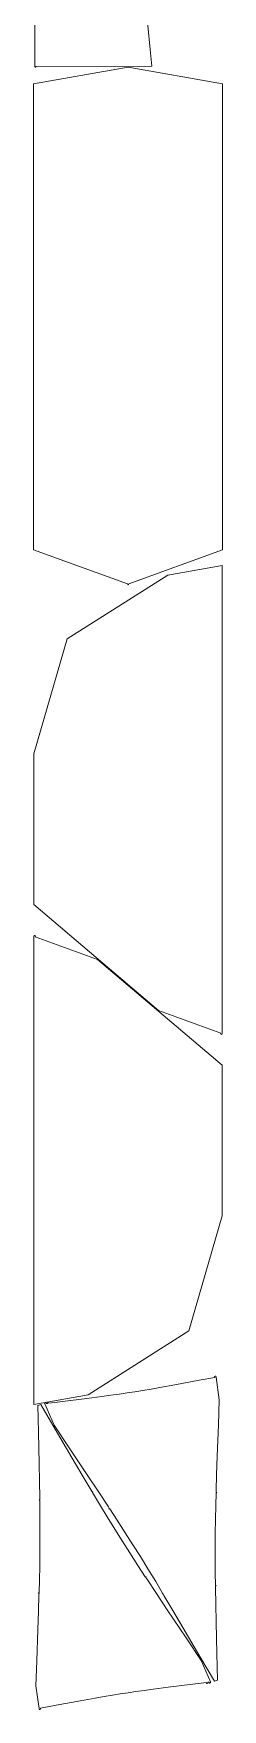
# Model space of a CAD drawing. Header units: millimetres. Extents: x -700 to 700, y -18553 to 18579.
# Drawn here: x -700 to 700, y -12115 to 294 of the extents above; entities that cross this region are included whole.
import ezdxf

# ---------------------------------------------------------------- set-up
doc = ezdxf.new("R2010")
doc.units = ezdxf.units.MM
doc.header["$MEASUREMENT"] = 0

msp = doc.modelspace()

# ---------------------------------------------------------------- linework, layer by layer
at = {"color": 250, "lineweight": 13}
for points, knots in [([(-691.9134, 1277.5597), (-691.9134, 1277.5597), (-695.8707, 1275.0572), (-695.8707, 1275.0572), (-695.8707, 1275.0572), (-695.8707, 1275.0572), (-699.8282, 1272.5547), (-699.8282, 1272.5547), (-699.8282, 1272.5547), (-699.8282, 1272.5547), (-695.8676, 1270.0572), (-695.8676, 1270.0572), (-695.8676, 1270.0572), (-695.8676, 1270.0572), (-691.907, 1267.5597), (-691.907, 1267.5597), (-691.907, 1267.5597), (-691.907, 1267.5597), (-691.1385, 50.4785), (-691.1385, 50.4785), (-691.1385, 50.4785), (-691.1385, 50.4785), (-688.6359, 46.5211), (-688.6359, 46.5211), (-688.6359, 46.5211), (-688.6359, 46.5211), (-686.1335, 42.5637), (-686.1335, 42.5637), (-686.1335, 42.5637), (-686.1335, 42.5637), (-683.6359, 46.5243), (-683.6359, 46.5243), (-683.6359, 46.5243), (-683.6359, 46.5243), (-681.1385, 50.4849), (-681.1385, 50.4849), (-681.1385, 50.4849), (-681.1385, 50.4849), (176.4605, 51.026), (176.4605, 51.026), (176.4605, 51.026), (176.4605, 51.026), (176.4605, 51.026), (176.4605, 51.026), (176.4605, 51.026), (176.4605, 51.026), (163.7285, 175.7046), (163.7285, 175.7046), (163.7285, 175.7046), (163.7285, 175.7046), (145.9346, 352.0427), (145.9346, 352.0427), (145.9346, 352.0427), (145.9346, 352.0427), (135.5374, 459.6072), (135.5374, 459.6072), (135.5374, 459.6072), (135.5374, 459.6072), (129.6332, 523.9518), (129.6332, 523.9518), (129.6332, 523.9518), (129.6332, 523.9518), (124.4719, 583.8909), (124.4719, 583.8909), (124.4719, 583.8909), (124.4719, 583.8909), (119.9256, 641.1992), (119.9256, 641.1992), (119.9256, 641.1992), (119.9256, 641.1992), (115.8661, 697.6541), (115.8661, 697.6541), (115.8661, 697.6541), (115.8661, 697.6541), (112.166, 755.033), (112.166, 755.033), (112.166, 755.033), (112.166, 755.033), (108.698, 815.1108), (108.698, 815.1108), (108.698, 815.1108), (108.698, 815.1108), (105.3355, 879.6493), (105.3355, 879.6493), (105.3355, 879.6493), (105.3355, 879.6493), (100.2372, 987.6047), (100.2372, 987.6047), (100.2372, 987.6047), (100.2372, 987.6047), (92.6196, 1164.7196), (92.6196, 1164.7196), (92.6196, 1164.7196), (92.6196, 1164.7196), (88.3068, 1272.9867), (88.3068, 1272.9867), (88.3068, 1272.9867), (88.3068, 1272.9867), (71.1333, 1382.9407), (71.1333, 1382.9407), (71.1333, 1382.9407), (71.1333, 1382.9407), (43.9954, 1558.0679), (43.9954, 1558.0679), (43.9954, 1558.0679), (43.9954, 1558.0679), (27.8977, 1664.9181), (27.8977, 1664.9181), (27.8977, 1664.9181), (27.8977, 1664.9181), (18.5832, 1728.8522), (18.5832, 1728.8522), (18.5832, 1728.8522), (18.5832, 1728.8522), (10.2444, 1788.4268), (10.2444, 1788.4268), (10.2444, 1788.4268), (10.2444, 1788.4268), (2.6595, 1845.4073), (2.6595, 1845.4073), (2.6595, 1845.4073), (2.6595, 1845.4073), (-4.3939, 1901.5615), (-4.3939, 1901.5615), (-4.3939, 1901.5615), (-4.3939, 1901.5615), (-11.1376, 1958.6575), (-11.1376, 1958.6575), (-11.1376, 1958.6575), (-11.1376, 1958.6575), (-17.793, 2018.4606), (-17.793, 2018.4606), (-17.793, 2018.4606), (-17.793, 2018.4606), (-24.5801, 2082.7234), (-24.5801, 2082.7234), (-24.5801, 2082.7234), (-24.5801, 2082.7234), (-35.4075, 2190.2454), (-35.4075, 2190.2454), (-35.4075, 2190.2454), (-35.4075, 2190.2454), (-52.4256, 2366.6891), (-52.4256, 2366.6891), (-52.4256, 2366.6891), (-52.4256, 2366.6891), (-64.029, 2488.5215), (-64.029, 2488.5215), (-64.029, 2488.5215), (-64.029, 2488.5215), (-662.6769, 2488.1437), (-662.6769, 2488.1437), (-662.6769, 2488.1437), (-662.6769, 2488.1437), (-665.1793, 2492.1012), (-665.1793, 2492.1012), (-665.1793, 2492.1012), (-665.1793, 2492.1012), (-667.6819, 2496.0585), (-667.6819, 2496.0585), (-667.6819, 2496.0585), (-667.6819, 2496.0585), (-670.1793, 2492.0979), (-670.1793, 2492.0979), (-670.1793, 2492.0979), (-670.1793, 2492.0979), (-672.6768, 2488.1374), (-672.6768, 2488.1374), (-672.6768, 2488.1374), (-672.6768, 2488.1374), (-675.1794, 2492.0948), (-675.1794, 2492.0948), (-675.1794, 2492.0948), (-675.1794, 2492.0948), (-677.6818, 2496.0522), (-677.6818, 2496.0522), (-677.6818, 2496.0522), (-677.6818, 2496.0522), (-680.1793, 2492.0916), (-680.1793, 2492.0916), (-680.1793, 2492.0916), (-680.1793, 2492.0916), (-682.6768, 2488.1311), (-682.6768, 2488.1311), (-682.6768, 2488.1311), (-682.6768, 2488.1311), (-685.1793, 2492.0885), (-685.1793, 2492.0885), (-685.1793, 2492.0885), (-685.1793, 2492.0885), (-687.6817, 2496.046), (-687.6817, 2496.046), (-687.6817, 2496.046), (-687.6817, 2496.046), (-690.1793, 2492.0854), (-690.1793, 2492.0854), (-690.1793, 2492.0854), (-690.1793, 2492.0854), (-692.6768, 2488.1248), (-692.6768, 2488.1248), (-692.6768, 2488.1248), (-692.6768, 2488.1248), (-691.9134, 1277.5597), (-691.9134, 1277.5597)], [0, 0, 0, 0, 0.0192307692, 0.0192307692, 0.0192307692, 0.0192307692, 0.0384615385, 0.0384615385, 0.0384615385, 0.0384615385, 0.0576923077, 0.0576923077, 0.0576923077, 0.0576923077, 0.0769230769, 0.0769230769, 0.0769230769, 0.0769230769, 0.0961538462, 0.0961538462, 0.0961538462, 0.0961538462, 0.1153846154, 0.1153846154, 0.1153846154, 0.1153846154, 0.1346153846, 0.1346153846, 0.1346153846, 0.1346153846, 0.1538461538, 0.1538461538, 0.1538461538, 0.1538461538, 0.1730769231, 0.1730769231, 0.1730769231, 0.1730769231, 0.1923076923, 0.1923076923, 0.1923076923, 0.1923076923, 0.2115384615, 0.2115384615, 0.2115384615, 0.2115384615, 0.2307692308, 0.2307692308, 0.2307692308, 0.2307692308, 0.25, 0.25, 0.25, 0.25, 0.2692307692, 0.2692307692, 0.2692307692, 0.2692307692, 0.2884615385, 0.2884615385, 0.2884615385, 0.2884615385, 0.3076923077, 0.3076923077, 0.3076923077, 0.3076923077, 0.3269230769, 0.3269230769, 0.3269230769, 0.3269230769, 0.3461538462, 0.3461538462, 0.3461538462, 0.3461538462, 0.3653846154, 0.3653846154, 0.3653846154, 0.3653846154, 0.3846153846, 0.3846153846, 0.3846153846, 0.3846153846, 0.4038461538, 0.4038461538, 0.4038461538, 0.4038461538, 0.4230769231, 0.4230769231, 0.4230769231, 0.4230769231, 0.4423076923, 0.4423076923, 0.4423076923, 0.4423076923, 0.4615384615, 0.4615384615, 0.4615384615, 0.4615384615, 0.4807692308, 0.4807692308, 0.4807692308, 0.4807692308, 0.5, 0.5, 0.5, 0.5, 0.5192307692, 0.5192307692, 0.5192307692, 0.5192307692, 0.5384615385, 0.5384615385, 0.5384615385, 0.5384615385, 0.5576923077, 0.5576923077, 0.5576923077, 0.5576923077, 0.5769230769, 0.5769230769, 0.5769230769, 0.5769230769, 0.5961538462, 0.5961538462, 0.5961538462, 0.5961538462, 0.6153846154, 0.6153846154, 0.6153846154, 0.6153846154, 0.6346153846, 0.6346153846, 0.6346153846, 0.6346153846, 0.6538461538, 0.6538461538, 0.6538461538, 0.6538461538, 0.6730769231, 0.6730769231, 0.6730769231, 0.6730769231, 0.6923076923, 0.6923076923, 0.6923076923, 0.6923076923, 0.7115384615, 0.7115384615, 0.7115384615, 0.7115384615, 0.7307692308, 0.7307692308, 0.7307692308, 0.7307692308, 0.75, 0.75, 0.75, 0.75, 0.7692307692, 0.7692307692, 0.7692307692, 0.7692307692, 0.7884615385, 0.7884615385, 0.7884615385, 0.7884615385, 0.8076923077, 0.8076923077, 0.8076923077, 0.8076923077, 0.8269230769, 0.8269230769, 0.8269230769, 0.8269230769, 0.8461538462, 0.8461538462, 0.8461538462, 0.8461538462, 0.8653846154, 0.8653846154, 0.8653846154, 0.8653846154, 0.8846153846, 0.8846153846, 0.8846153846, 0.8846153846, 0.9038461538, 0.9038461538, 0.9038461538, 0.9038461538, 0.9230769231, 0.9230769231, 0.9230769231, 0.9230769231, 0.9423076923, 0.9423076923, 0.9423076923, 0.9423076923, 0.9615384615, 0.9615384615, 0.9615384615, 0.9615384615, 1, 1, 1, 1]), ([(-4.7299, -3780.9741), (-4.7299, -3780.9741), (-2.1528, -3784.8833), (-2.1528, -3784.8833), (-2.1528, -3784.8833), (-2.1528, -3784.8833), (0.4242, -3788.7927), (0.4242, -3788.7927), (0.4242, -3788.7927), (0.4242, -3788.7927), (2.8462, -3784.7855), (2.8462, -3784.7855), (2.8462, -3784.7855), (2.8462, -3784.7855), (5.2682, -3780.7783), (5.2682, -3780.7783), (5.2682, -3780.7783), (5.2682, -3780.7783), (700, -3529.8194), (700, -3529.8194), (700, -3529.8194), (700, -3529.8194), (700, -79.9174), (700, -79.9174), (700, -79.9174), (700, -79.9174), (0, 45.5047), (0, 45.5047), (0, 45.5047), (0, 45.5047), (-700, -79.9174), (-700, -79.9174), (-700, -79.9174), (-700, -79.9174), (-700, -3529.8194), (-700, -3529.8194), (-700, -3529.8194), (-700, -3529.8194), (-4.7299, -3780.9741), (-4.7299, -3780.9741)], [0, 0, 0, 0, 0.0909090909, 0.0909090909, 0.0909090909, 0.0909090909, 0.1818181818, 0.1818181818, 0.1818181818, 0.1818181818, 0.2727272727, 0.2727272727, 0.2727272727, 0.2727272727, 0.3636363636, 0.3636363636, 0.3636363636, 0.3636363636, 0.4545454545, 0.4545454545, 0.4545454545, 0.4545454545, 0.5454545455, 0.5454545455, 0.5454545455, 0.5454545455, 0.6363636364, 0.6363636364, 0.6363636364, 0.6363636364, 0.7272727273, 0.7272727273, 0.7272727273, 0.7272727273, 0.8181818182, 0.8181818182, 0.8181818182, 0.8181818182, 1, 1, 1, 1]), ([(697.5, -7110.0112), (697.5, -7110.0112), (697.5, -3643.897), (697.5, -3643.897), (697.5, -3643.897), (697.5, -3643.897), (697.5, -3643.897), (697.5, -3643.897), (697.5, -3643.897), (697.5, -3643.897), (295.9594, -3715.8428), (295.9594, -3715.8428), (295.9594, -3715.8428), (295.9594, -3715.8428), (-450.3225, -4188.4543), (-450.3225, -4188.4543), (-450.3225, -4188.4543), (-450.3225, -4188.4543), (-697.5, -5039.9558), (-697.5, -5039.9558), (-697.5, -5039.9558), (-697.5, -5039.9558), (-697.5, -6156.0299), (-697.5, -6156.0299), (-697.5, -6156.0299), (-697.5, -6156.0299), (224.8557, -6939.2763), (224.8557, -6939.2763), (224.8557, -6939.2763), (224.8557, -6939.2763), (688.0948, -7106.6137), (688.0948, -7106.6137), (688.0948, -7106.6137), (688.0948, -7106.6137), (685.4339, -7113.706), (685.4339, -7113.706), (685.4339, -7113.706), (685.4339, -7113.706), (690.2035, -7115.493), (690.2035, -7115.493), (690.2035, -7115.493), (690.2035, -7115.493), (694.9282, -7117.2482), (694.9282, -7117.2482), (694.9282, -7117.2482), (694.9282, -7117.2482), (697.5, -7110.0112), (697.5, -7110.0112)], [0, 0, 0, 0, 0.0769230769, 0.0769230769, 0.0769230769, 0.0769230769, 0.1538461538, 0.1538461538, 0.1538461538, 0.1538461538, 0.2307692308, 0.2307692308, 0.2307692308, 0.2307692308, 0.3076923077, 0.3076923077, 0.3076923077, 0.3076923077, 0.3846153846, 0.3846153846, 0.3846153846, 0.3846153846, 0.4615384615, 0.4615384615, 0.4615384615, 0.4615384615, 0.5384615385, 0.5384615385, 0.5384615385, 0.5384615385, 0.6153846154, 0.6153846154, 0.6153846154, 0.6153846154, 0.6923076923, 0.6923076923, 0.6923076923, 0.6923076923, 0.7692307692, 0.7692307692, 0.7692307692, 0.7692307692, 0.8461538462, 0.8461538462, 0.8461538462, 0.8461538462, 1, 1, 1, 1]), ([(-697.5, -6390.8656), (-697.5, -6390.8656), (-697.5, -9856.9798), (-697.5, -9856.9798), (-697.5, -9856.9798), (-697.5, -9856.9798), (-697.5, -9856.9798), (-697.5, -9856.9798), (-697.5, -9856.9798), (-697.5, -9856.9798), (-295.9595, -9785.034), (-295.9595, -9785.034), (-295.9595, -9785.034), (-295.9595, -9785.034), (450.3224, -9312.4224), (450.3224, -9312.4224), (450.3224, -9312.4224), (450.3224, -9312.4224), (697.5, -8460.9209), (697.5, -8460.9209), (697.5, -8460.9209), (697.5, -8460.9209), (697.5, -7344.8469), (697.5, -7344.8469), (697.5, -7344.8469), (697.5, -7344.8469), (-224.8558, -6561.6005), (-224.8558, -6561.6005), (-224.8558, -6561.6005), (-224.8558, -6561.6005), (-688.0948, -6394.263), (-688.0948, -6394.263), (-688.0948, -6394.263), (-688.0948, -6394.263), (-685.434, -6387.1707), (-685.434, -6387.1707), (-685.434, -6387.1707), (-685.434, -6387.1707), (-690.2036, -6385.3837), (-690.2036, -6385.3837), (-690.2036, -6385.3837), (-690.2036, -6385.3837), (-694.9283, -6383.6285), (-694.9283, -6383.6285), (-694.9283, -6383.6285), (-694.9283, -6383.6285), (-697.5, -6390.8656), (-697.5, -6390.8656)], [0, 0, 0, 0, 0.0769230769, 0.0769230769, 0.0769230769, 0.0769230769, 0.1538461538, 0.1538461538, 0.1538461538, 0.1538461538, 0.2307692308, 0.2307692308, 0.2307692308, 0.2307692308, 0.3076923077, 0.3076923077, 0.3076923077, 0.3076923077, 0.3846153846, 0.3846153846, 0.3846153846, 0.3846153846, 0.4615384615, 0.4615384615, 0.4615384615, 0.4615384615, 0.5384615385, 0.5384615385, 0.5384615385, 0.5384615385, 0.6153846154, 0.6153846154, 0.6153846154, 0.6153846154, 0.6923076923, 0.6923076923, 0.6923076923, 0.6923076923, 0.7692307692, 0.7692307692, 0.7692307692, 0.7692307692, 0.8461538462, 0.8461538462, 0.8461538462, 0.8461538462, 1, 1, 1, 1]), ([(652.7067, -9654.6554), (652.7067, -9654.6554), (676.555, -9821.6212), (676.555, -9821.6212), (676.555, -9821.6212), (676.555, -9821.6212), (669.6408, -10008.3723), (669.6408, -10008.3723), (669.6408, -10008.3723), (669.6408, -10008.3723), (661.3061, -10239.6161), (661.3061, -10239.6161), (661.3061, -10239.6161), (661.3061, -10239.6161), (656.7349, -10374.1059), (656.7349, -10374.1059), (656.7349, -10374.1059), (656.7349, -10374.1059), (652.9853, -10494.974), (652.9853, -10494.974), (652.9853, -10494.974), (652.9853, -10494.974), (652.7039, -10505.4937), (652.7039, -10505.4937), (652.7039, -10505.4937), (652.7039, -10505.4937), (658.5925, -10509.8194), (658.5925, -10509.8194), (658.5925, -10509.8194), (658.5925, -10509.8194), (652.4868, -10513.6089), (652.4868, -10513.6089), (652.4868, -10513.6089), (652.4868, -10513.6089), (650.0358, -10605.2439), (650.0358, -10605.2439), (650.0358, -10605.2439), (650.0358, -10605.2439), (647.8648, -10707.9424), (647.8648, -10707.9424), (647.8648, -10707.9424), (647.8648, -10707.9424), (646.4508, -10806.1005), (646.4508, -10806.1005), (646.4508, -10806.1005), (646.4508, -10806.1005), (645.7723, -10902.7517), (645.7723, -10902.7517), (645.7723, -10902.7517), (645.7723, -10902.7517), (645.8081, -11000.9298), (645.8081, -11000.9298), (645.8081, -11000.9298), (645.8081, -11000.9298), (646.5374, -11103.6655), (646.5374, -11103.6655), (646.5374, -11103.6655), (646.5374, -11103.6655), (647.6868, -11194.1163), (647.6868, -11194.1163), (647.6868, -11194.1163), (647.6868, -11194.1163), (652.4205, -11197.6444), (652.4205, -11197.6444), (652.4205, -11197.6444), (652.4205, -11197.6444), (647.7888, -11202.1441), (647.7888, -11202.1441), (647.7888, -11202.1441), (647.7888, -11202.1441), (647.9393, -11213.9859), (647.9393, -11213.9859), (647.9393, -11213.9859), (647.9393, -11213.9859), (649.9927, -11334.9143), (649.9927, -11334.9143), (649.9927, -11334.9143), (649.9927, -11334.9143), (652.6766, -11469.4687), (652.6766, -11469.4687), (652.6766, -11469.4687), (652.6766, -11469.4687), (657.7662, -11700.8229), (657.7662, -11700.8229), (657.7662, -11700.8229), (657.7662, -11700.8229), (662.2955, -11897.927), (662.2955, -11897.927), (662.2955, -11897.927), (662.2955, -11897.927), (639.9626, -11904.2668), (639.9626, -11904.2668), (639.9626, -11904.2668), (639.9626, -11904.2668), (532.9924, -11721.7901), (532.9924, -11721.7901), (532.9924, -11721.7901), (532.9924, -11721.7901), (406.6915, -11506.8209), (406.6915, -11506.8209), (406.6915, -11506.8209), (406.6915, -11506.8209), (332.9837, -11381.9544), (332.9837, -11381.9544), (332.9837, -11381.9544), (332.9837, -11381.9544), (266.4145, -11269.941), (266.4145, -11269.941), (266.4145, -11269.941), (266.4145, -11269.941), (259.4, -11258.2519), (259.4, -11258.2519), (259.4, -11258.2519), (259.4, -11258.2519), (254.0848, -11257.8603), (254.0848, -11257.8603), (254.0848, -11257.8603), (254.0848, -11257.8603), (255.999, -11252.5844), (255.999, -11252.5844), (255.999, -11252.5844), (255.999, -11252.5844), (205.253, -11168.0206), (205.253, -11168.0206), (205.253, -11168.0206), (205.253, -11168.0206), (147.7666, -11073.4302), (147.7666, -11073.4302), (147.7666, -11073.4302), (147.7666, -11073.4302), (92.2204, -10983.4035), (92.2204, -10983.4035), (92.2204, -10983.4035), (92.2204, -10983.4035), (36.8782, -10895.172), (36.8782, -10895.172), (36.8782, -10895.172), (36.8782, -10895.172), (-19.9968, -10805.9672), (-19.9968, -10805.9672), (-19.9968, -10805.9672), (-19.9968, -10805.9672), (-80.1398, -10713.0233), (-80.1398, -10713.0233), (-80.1398, -10713.0233), (-80.1398, -10713.0233), (-134.5319, -10629.9912), (-134.5319, -10629.9912), (-134.5319, -10629.9912), (-134.5319, -10629.9912), (-141.4279, -10630.4432), (-141.4279, -10630.4432), (-141.4279, -10630.4432), (-141.4279, -10630.4432), (-138.4182, -10624.0586), (-138.4182, -10624.0586), (-138.4182, -10624.0586), (-138.4182, -10624.0586), (-145.2841, -10613.5775), (-145.2841, -10613.5775), (-145.2841, -10613.5775), (-145.2841, -10613.5775), (-217.1611, -10504.8701), (-217.1611, -10504.8701), (-217.1611, -10504.8701), (-217.1611, -10504.8701), (-297.4989, -10384.1462), (-297.4989, -10384.1462), (-297.4989, -10384.1462), (-297.4989, -10384.1462), (-436.0623, -10176.8495), (-436.0623, -10176.8495), (-436.0623, -10176.8495), (-436.0623, -10176.8495), (-548.0758, -10009.6276), (-548.0758, -10009.6276), (-548.0758, -10009.6276), (-548.0758, -10009.6276), (-617.2881, -9850.9579), (-617.2881, -9850.9579), (-617.2881, -9850.9579), (-617.2881, -9850.9579), (-618.2485, -9843.3378), (-618.2485, -9843.3378), (-618.2485, -9843.3378), (-618.2485, -9843.3378), (-613.2394, -9842.7789), (-613.2394, -9842.7789), (-613.2394, -9842.7789), (-613.2394, -9842.7789), (-608.1759, -9842.2281), (-608.1759, -9842.2281), (-608.1759, -9842.2281), (-608.1759, -9842.2281), (-607.3602, -9849.7591), (-607.3602, -9849.7591), (-607.3602, -9849.7591), (-607.3602, -9849.7591), (-602.362, -9849.1097), (-602.362, -9849.1097), (-602.362, -9849.1097), (-602.362, -9849.1097), (-597.313, -9848.4393), (-597.313, -9848.4393), (-597.313, -9848.4393), (-597.313, -9848.4393), (-598.2734, -9840.8192), (-598.2734, -9840.8192), (-598.2734, -9840.8192), (-598.2734, -9840.8192), (-593.2643, -9840.2603), (-593.2643, -9840.2603), (-593.2643, -9840.2603), (-593.2643, -9840.2603), (-588.2008, -9839.7095), (-588.2008, -9839.7095), (-588.2008, -9839.7095), (-588.2008, -9839.7095), (-587.3851, -9847.2406), (-587.3851, -9847.2406), (-587.3851, -9847.2406), (-587.3851, -9847.2406), (-485.85, -9834.6465), (-485.85, -9834.6465), (-485.85, -9834.6465), (-485.85, -9834.6465), (-304.1136, -9811.8719), (-304.1136, -9811.8719), (-304.1136, -9811.8719), (-304.1136, -9811.8719), (-193.3603, -9797.5192), (-193.3603, -9797.5192), (-193.3603, -9797.5192), (-193.3603, -9797.5192), (-127.1797, -9788.6156), (-127.1797, -9788.6156), (-127.1797, -9788.6156), (-127.1797, -9788.6156), (-65.6078, -9779.9803), (-65.6078, -9779.9803), (-65.6078, -9779.9803), (-65.6078, -9779.9803), (-6.8275, -9771.3328), (-6.8275, -9771.3328), (-6.8275, -9771.3328), (-6.8275, -9771.3328), (50.9808, -9762.3917), (50.9808, -9762.3917), (50.9808, -9762.3917), (50.9808, -9762.3917), (109.6367, -9752.8754), (109.6367, -9752.8754), (109.6367, -9752.8754), (109.6367, -9752.8754), (170.9569, -9742.5025), (170.9569, -9742.5025), (170.9569, -9742.5025), (170.9569, -9742.5025), (236.7459, -9730.9938), (236.7459, -9730.9938), (236.7459, -9730.9938), (236.7459, -9730.9938), (346.6695, -9711.2132), (346.6695, -9711.2132), (346.6695, -9711.2132), (346.6695, -9711.2132), (526.8219, -9677.9198), (526.8219, -9677.9198), (526.8219, -9677.9198), (526.8219, -9677.9198), (642.8732, -9656.4727), (642.8732, -9656.4727), (642.8732, -9656.4727), (642.8732, -9656.4727), (641.4382, -9648.9275), (641.4382, -9648.9275), (641.4382, -9648.9275), (641.4382, -9648.9275), (646.4025, -9648.0565), (646.4025, -9648.0565), (646.4025, -9648.0565), (646.4025, -9648.0565), (651.4217, -9647.1901), (651.4217, -9647.1901), (651.4217, -9647.1901), (651.4217, -9647.1901), (652.7067, -9654.6554), (652.7067, -9654.6554)], [0, 0, 0, 0, 0.0136986301, 0.0136986301, 0.0136986301, 0.0136986301, 0.0273972603, 0.0273972603, 0.0273972603, 0.0273972603, 0.0410958904, 0.0410958904, 0.0410958904, 0.0410958904, 0.0547945205, 0.0547945205, 0.0547945205, 0.0547945205, 0.0684931507, 0.0684931507, 0.0684931507, 0.0684931507, 0.0821917808, 0.0821917808, 0.0821917808, 0.0821917808, 0.095890411, 0.095890411, 0.095890411, 0.095890411, 0.1095890411, 0.1095890411, 0.1095890411, 0.1095890411, 0.1232876712, 0.1232876712, 0.1232876712, 0.1232876712, 0.1369863014, 0.1369863014, 0.1369863014, 0.1369863014, 0.1506849315, 0.1506849315, 0.1506849315, 0.1506849315, 0.1643835616, 0.1643835616, 0.1643835616, 0.1643835616, 0.1780821918, 0.1780821918, 0.1780821918, 0.1780821918, 0.1917808219, 0.1917808219, 0.1917808219, 0.1917808219, 0.2054794521, 0.2054794521, 0.2054794521, 0.2054794521, 0.2191780822, 0.2191780822, 0.2191780822, 0.2191780822, 0.2328767123, 0.2328767123, 0.2328767123, 0.2328767123, 0.2465753425, 0.2465753425, 0.2465753425, 0.2465753425, 0.2602739726, 0.2602739726, 0.2602739726, 0.2602739726, 0.2739726027, 0.2739726027, 0.2739726027, 0.2739726027, 0.2876712329, 0.2876712329, 0.2876712329, 0.2876712329, 0.301369863, 0.301369863, 0.301369863, 0.301369863, 0.3150684932, 0.3150684932, 0.3150684932, 0.3150684932, 0.3287671233, 0.3287671233, 0.3287671233, 0.3287671233, 0.3424657534, 0.3424657534, 0.3424657534, 0.3424657534, 0.3561643836, 0.3561643836, 0.3561643836, 0.3561643836, 0.3698630137, 0.3698630137, 0.3698630137, 0.3698630137, 0.3835616438, 0.3835616438, 0.3835616438, 0.3835616438, 0.397260274, 0.397260274, 0.397260274, 0.397260274, 0.4109589041, 0.4109589041, 0.4109589041, 0.4109589041, 0.4246575342, 0.4246575342, 0.4246575342, 0.4246575342, 0.4383561644, 0.4383561644, 0.4383561644, 0.4383561644, 0.4520547945, 0.4520547945, 0.4520547945, 0.4520547945, 0.4657534247, 0.4657534247, 0.4657534247, 0.4657534247, 0.4794520548, 0.4794520548, 0.4794520548, 0.4794520548, 0.4931506849, 0.4931506849, 0.4931506849, 0.4931506849, 0.5068493151, 0.5068493151, 0.5068493151, 0.5068493151, 0.5205479452, 0.5205479452, 0.5205479452, 0.5205479452, 0.5342465753, 0.5342465753, 0.5342465753, 0.5342465753, 0.5479452055, 0.5479452055, 0.5479452055, 0.5479452055, 0.5616438356, 0.5616438356, 0.5616438356, 0.5616438356, 0.5753424658, 0.5753424658, 0.5753424658, 0.5753424658, 0.5890410959, 0.5890410959, 0.5890410959, 0.5890410959, 0.602739726, 0.602739726, 0.602739726, 0.602739726, 0.6164383562, 0.6164383562, 0.6164383562, 0.6164383562, 0.6301369863, 0.6301369863, 0.6301369863, 0.6301369863, 0.6438356164, 0.6438356164, 0.6438356164, 0.6438356164, 0.6575342466, 0.6575342466, 0.6575342466, 0.6575342466, 0.6712328767, 0.6712328767, 0.6712328767, 0.6712328767, 0.6849315068, 0.6849315068, 0.6849315068, 0.6849315068, 0.698630137, 0.698630137, 0.698630137, 0.698630137, 0.7123287671, 0.7123287671, 0.7123287671, 0.7123287671, 0.7260273973, 0.7260273973, 0.7260273973, 0.7260273973, 0.7397260274, 0.7397260274, 0.7397260274, 0.7397260274, 0.7534246575, 0.7534246575, 0.7534246575, 0.7534246575, 0.7671232877, 0.7671232877, 0.7671232877, 0.7671232877, 0.7808219178, 0.7808219178, 0.7808219178, 0.7808219178, 0.7945205479, 0.7945205479, 0.7945205479, 0.7945205479, 0.8082191781, 0.8082191781, 0.8082191781, 0.8082191781, 0.8219178082, 0.8219178082, 0.8219178082, 0.8219178082, 0.8356164384, 0.8356164384, 0.8356164384, 0.8356164384, 0.8493150685, 0.8493150685, 0.8493150685, 0.8493150685, 0.8630136986, 0.8630136986, 0.8630136986, 0.8630136986, 0.8767123288, 0.8767123288, 0.8767123288, 0.8767123288, 0.8904109589, 0.8904109589, 0.8904109589, 0.8904109589, 0.904109589, 0.904109589, 0.904109589, 0.904109589, 0.9178082192, 0.9178082192, 0.9178082192, 0.9178082192, 0.9315068493, 0.9315068493, 0.9315068493, 0.9315068493, 0.9452054795, 0.9452054795, 0.9452054795, 0.9452054795, 0.9589041096, 0.9589041096, 0.9589041096, 0.9589041096, 0.9726027397, 0.9726027397, 0.9726027397, 0.9726027397, 1, 1, 1, 1]), ([(-659.0563, -12107.4671), (-659.0563, -12107.4671), (-682.9046, -11940.5013), (-682.9046, -11940.5013), (-682.9046, -11940.5013), (-682.9046, -11940.5013), (-675.9904, -11753.7502), (-675.9904, -11753.7502), (-675.9904, -11753.7502), (-675.9904, -11753.7502), (-667.6557, -11522.5064), (-667.6557, -11522.5064), (-667.6557, -11522.5064), (-667.6557, -11522.5064), (-663.0845, -11388.0166), (-663.0845, -11388.0166), (-663.0845, -11388.0166), (-663.0845, -11388.0166), (-659.3349, -11267.1485), (-659.3349, -11267.1485), (-659.3349, -11267.1485), (-659.3349, -11267.1485), (-659.0535, -11256.6288), (-659.0535, -11256.6288), (-659.0535, -11256.6288), (-659.0535, -11256.6288), (-664.9421, -11252.3031), (-664.9421, -11252.3031), (-664.9421, -11252.3031), (-664.9421, -11252.3031), (-658.8364, -11248.5136), (-658.8364, -11248.5136), (-658.8364, -11248.5136), (-658.8364, -11248.5136), (-656.3854, -11156.8786), (-656.3854, -11156.8786), (-656.3854, -11156.8786), (-656.3854, -11156.8786), (-654.2144, -11054.1801), (-654.2144, -11054.1801), (-654.2144, -11054.1801), (-654.2144, -11054.1801), (-652.8004, -10956.022), (-652.8004, -10956.022), (-652.8004, -10956.022), (-652.8004, -10956.022), (-652.1219, -10859.3708), (-652.1219, -10859.3708), (-652.1219, -10859.3708), (-652.1219, -10859.3708), (-652.1577, -10761.1927), (-652.1577, -10761.1927), (-652.1577, -10761.1927), (-652.1577, -10761.1927), (-652.887, -10658.457), (-652.887, -10658.457), (-652.887, -10658.457), (-652.887, -10658.457), (-654.0364, -10568.0062), (-654.0364, -10568.0062), (-654.0364, -10568.0062), (-654.0364, -10568.0062), (-658.7701, -10564.4781), (-658.7701, -10564.4781), (-658.7701, -10564.4781), (-658.7701, -10564.4781), (-654.1384, -10559.9784), (-654.1384, -10559.9784), (-654.1384, -10559.9784), (-654.1384, -10559.9784), (-654.2889, -10548.1366), (-654.2889, -10548.1366), (-654.2889, -10548.1366), (-654.2889, -10548.1366), (-656.3423, -10427.2082), (-656.3423, -10427.2082), (-656.3423, -10427.2082), (-656.3423, -10427.2082), (-659.0262, -10292.6538), (-659.0262, -10292.6538), (-659.0262, -10292.6538), (-659.0262, -10292.6538), (-664.1158, -10061.2996), (-664.1158, -10061.2996), (-664.1158, -10061.2996), (-664.1158, -10061.2996), (-668.6451, -9864.1955), (-668.6451, -9864.1955), (-668.6451, -9864.1955), (-668.6451, -9864.1955), (-646.3122, -9857.8557), (-646.3122, -9857.8557), (-646.3122, -9857.8557), (-646.3122, -9857.8557), (-539.342, -10040.3324), (-539.342, -10040.3324), (-539.342, -10040.3324), (-539.342, -10040.3324), (-413.0411, -10255.3016), (-413.0411, -10255.3016), (-413.0411, -10255.3016), (-413.0411, -10255.3016), (-339.3333, -10380.1681), (-339.3333, -10380.1681), (-339.3333, -10380.1681), (-339.3333, -10380.1681), (-272.7641, -10492.1815), (-272.7641, -10492.1815), (-272.7641, -10492.1815), (-272.7641, -10492.1815), (-265.7496, -10503.8706), (-265.7496, -10503.8706), (-265.7496, -10503.8706), (-265.7496, -10503.8706), (-260.4344, -10504.2622), (-260.4344, -10504.2622), (-260.4344, -10504.2622), (-260.4344, -10504.2622), (-262.3486, -10509.5381), (-262.3486, -10509.5381), (-262.3486, -10509.5381), (-262.3486, -10509.5381), (-211.6026, -10594.1019), (-211.6026, -10594.1019), (-211.6026, -10594.1019), (-211.6026, -10594.1019), (-154.1162, -10688.6923), (-154.1162, -10688.6923), (-154.1162, -10688.6923), (-154.1162, -10688.6923), (-98.57, -10778.719), (-98.57, -10778.719), (-98.57, -10778.719), (-98.57, -10778.719), (-43.2278, -10866.9505), (-43.2278, -10866.9505), (-43.2278, -10866.9505), (-43.2278, -10866.9505), (13.6472, -10956.1553), (13.6472, -10956.1553), (13.6472, -10956.1553), (13.6472, -10956.1553), (73.7902, -11049.0992), (73.7902, -11049.0992), (73.7902, -11049.0992), (73.7902, -11049.0992), (128.1823, -11132.1313), (128.1823, -11132.1313), (128.1823, -11132.1313), (128.1823, -11132.1313), (135.0783, -11131.6793), (135.0783, -11131.6793), (135.0783, -11131.6793), (135.0783, -11131.6793), (132.0686, -11138.0639), (132.0686, -11138.0639), (132.0686, -11138.0639), (132.0686, -11138.0639), (138.9345, -11148.545), (138.9345, -11148.545), (138.9345, -11148.545), (138.9345, -11148.545), (210.8115, -11257.2524), (210.8115, -11257.2524), (210.8115, -11257.2524), (210.8115, -11257.2524), (291.1493, -11377.9763), (291.1493, -11377.9763), (291.1493, -11377.9763), (291.1493, -11377.9763), (429.7127, -11585.273), (429.7127, -11585.273), (429.7127, -11585.273), (429.7127, -11585.273), (541.7262, -11752.4949), (541.7262, -11752.4949), (541.7262, -11752.4949), (541.7262, -11752.4949), (610.9385, -11911.1646), (610.9385, -11911.1646), (610.9385, -11911.1646), (610.9385, -11911.1646), (611.8989, -11918.7847), (611.8989, -11918.7847), (611.8989, -11918.7847), (611.8989, -11918.7847), (606.8898, -11919.3436), (606.8898, -11919.3436), (606.8898, -11919.3436), (606.8898, -11919.3436), (601.8263, -11919.8944), (601.8263, -11919.8944), (601.8263, -11919.8944), (601.8263, -11919.8944), (601.0106, -11912.3634), (601.0106, -11912.3634), (601.0106, -11912.3634), (601.0106, -11912.3634), (596.0124, -11913.0128), (596.0124, -11913.0128), (596.0124, -11913.0128), (596.0124, -11913.0128), (590.9634, -11913.6832), (590.9634, -11913.6832), (590.9634, -11913.6832), (590.9634, -11913.6832), (591.9238, -11921.3033), (591.9238, -11921.3033), (591.9238, -11921.3033), (591.9238, -11921.3033), (586.9147, -11921.8622), (586.9147, -11921.8622), (586.9147, -11921.8622), (586.9147, -11921.8622), (581.8512, -11922.413), (581.8512, -11922.413), (581.8512, -11922.413), (581.8512, -11922.413), (581.0355, -11914.8819), (581.0355, -11914.8819), (581.0355, -11914.8819), (581.0355, -11914.8819), (479.5004, -11927.476), (479.5004, -11927.476), (479.5004, -11927.476), (479.5004, -11927.476), (297.764, -11950.2506), (297.764, -11950.2506), (297.764, -11950.2506), (297.764, -11950.2506), (187.0107, -11964.6033), (187.0107, -11964.6033), (187.0107, -11964.6033), (187.0107, -11964.6033), (120.8301, -11973.5069), (120.8301, -11973.5069), (120.8301, -11973.5069), (120.8301, -11973.5069), (59.2582, -11982.1422), (59.2582, -11982.1422), (59.2582, -11982.1422), (59.2582, -11982.1422), (0.4779, -11990.7897), (0.4779, -11990.7897), (0.4779, -11990.7897), (0.4779, -11990.7897), (-57.3304, -11999.7308), (-57.3304, -11999.7308), (-57.3304, -11999.7308), (-57.3304, -11999.7308), (-115.9863, -12009.2471), (-115.9863, -12009.2471), (-115.9863, -12009.2471), (-115.9863, -12009.2471), (-177.3065, -12019.62), (-177.3065, -12019.62), (-177.3065, -12019.62), (-177.3065, -12019.62), (-243.0955, -12031.1287), (-243.0955, -12031.1287), (-243.0955, -12031.1287), (-243.0955, -12031.1287), (-353.0191, -12050.9093), (-353.0191, -12050.9093), (-353.0191, -12050.9093), (-353.0191, -12050.9093), (-533.1715, -12084.2027), (-533.1715, -12084.2027), (-533.1715, -12084.2027), (-533.1715, -12084.2027), (-649.2228, -12105.6498), (-649.2228, -12105.6498), (-649.2228, -12105.6498), (-649.2228, -12105.6498), (-647.7878, -12113.195), (-647.7878, -12113.195), (-647.7878, -12113.195), (-647.7878, -12113.195), (-652.7521, -12114.066), (-652.7521, -12114.066), (-652.7521, -12114.066), (-652.7521, -12114.066), (-657.7713, -12114.9324), (-657.7713, -12114.9324), (-657.7713, -12114.9324), (-657.7713, -12114.9324), (-659.0563, -12107.4671), (-659.0563, -12107.4671)], [0, 0, 0, 0, 0.0136986301, 0.0136986301, 0.0136986301, 0.0136986301, 0.0273972603, 0.0273972603, 0.0273972603, 0.0273972603, 0.0410958904, 0.0410958904, 0.0410958904, 0.0410958904, 0.0547945205, 0.0547945205, 0.0547945205, 0.0547945205, 0.0684931507, 0.0684931507, 0.0684931507, 0.0684931507, 0.0821917808, 0.0821917808, 0.0821917808, 0.0821917808, 0.095890411, 0.095890411, 0.095890411, 0.095890411, 0.1095890411, 0.1095890411, 0.1095890411, 0.1095890411, 0.1232876712, 0.1232876712, 0.1232876712, 0.1232876712, 0.1369863014, 0.1369863014, 0.1369863014, 0.1369863014, 0.1506849315, 0.1506849315, 0.1506849315, 0.1506849315, 0.1643835616, 0.1643835616, 0.1643835616, 0.1643835616, 0.1780821918, 0.1780821918, 0.1780821918, 0.1780821918, 0.1917808219, 0.1917808219, 0.1917808219, 0.1917808219, 0.2054794521, 0.2054794521, 0.2054794521, 0.2054794521, 0.2191780822, 0.2191780822, 0.2191780822, 0.2191780822, 0.2328767123, 0.2328767123, 0.2328767123, 0.2328767123, 0.2465753425, 0.2465753425, 0.2465753425, 0.2465753425, 0.2602739726, 0.2602739726, 0.2602739726, 0.2602739726, 0.2739726027, 0.2739726027, 0.2739726027, 0.2739726027, 0.2876712329, 0.2876712329, 0.2876712329, 0.2876712329, 0.301369863, 0.301369863, 0.301369863, 0.301369863, 0.3150684932, 0.3150684932, 0.3150684932, 0.3150684932, 0.3287671233, 0.3287671233, 0.3287671233, 0.3287671233, 0.3424657534, 0.3424657534, 0.3424657534, 0.3424657534, 0.3561643836, 0.3561643836, 0.3561643836, 0.3561643836, 0.3698630137, 0.3698630137, 0.3698630137, 0.3698630137, 0.3835616438, 0.3835616438, 0.3835616438, 0.3835616438, 0.397260274, 0.397260274, 0.397260274, 0.397260274, 0.4109589041, 0.4109589041, 0.4109589041, 0.4109589041, 0.4246575342, 0.4246575342, 0.4246575342, 0.4246575342, 0.4383561644, 0.4383561644, 0.4383561644, 0.4383561644, 0.4520547945, 0.4520547945, 0.4520547945, 0.4520547945, 0.4657534247, 0.4657534247, 0.4657534247, 0.4657534247, 0.4794520548, 0.4794520548, 0.4794520548, 0.4794520548, 0.4931506849, 0.4931506849, 0.4931506849, 0.4931506849, 0.5068493151, 0.5068493151, 0.5068493151, 0.5068493151, 0.5205479452, 0.5205479452, 0.5205479452, 0.5205479452, 0.5342465753, 0.5342465753, 0.5342465753, 0.5342465753, 0.5479452055, 0.5479452055, 0.5479452055, 0.5479452055, 0.5616438356, 0.5616438356, 0.5616438356, 0.5616438356, 0.5753424658, 0.5753424658, 0.5753424658, 0.5753424658, 0.5890410959, 0.5890410959, 0.5890410959, 0.5890410959, 0.602739726, 0.602739726, 0.602739726, 0.602739726, 0.6164383562, 0.6164383562, 0.6164383562, 0.6164383562, 0.6301369863, 0.6301369863, 0.6301369863, 0.6301369863, 0.6438356164, 0.6438356164, 0.6438356164, 0.6438356164, 0.6575342466, 0.6575342466, 0.6575342466, 0.6575342466, 0.6712328767, 0.6712328767, 0.6712328767, 0.6712328767, 0.6849315068, 0.6849315068, 0.6849315068, 0.6849315068, 0.698630137, 0.698630137, 0.698630137, 0.698630137, 0.7123287671, 0.7123287671, 0.7123287671, 0.7123287671, 0.7260273973, 0.7260273973, 0.7260273973, 0.7260273973, 0.7397260274, 0.7397260274, 0.7397260274, 0.7397260274, 0.7534246575, 0.7534246575, 0.7534246575, 0.7534246575, 0.7671232877, 0.7671232877, 0.7671232877, 0.7671232877, 0.7808219178, 0.7808219178, 0.7808219178, 0.7808219178, 0.7945205479, 0.7945205479, 0.7945205479, 0.7945205479, 0.8082191781, 0.8082191781, 0.8082191781, 0.8082191781, 0.8219178082, 0.8219178082, 0.8219178082, 0.8219178082, 0.8356164384, 0.8356164384, 0.8356164384, 0.8356164384, 0.8493150685, 0.8493150685, 0.8493150685, 0.8493150685, 0.8630136986, 0.8630136986, 0.8630136986, 0.8630136986, 0.8767123288, 0.8767123288, 0.8767123288, 0.8767123288, 0.8904109589, 0.8904109589, 0.8904109589, 0.8904109589, 0.904109589, 0.904109589, 0.904109589, 0.904109589, 0.9178082192, 0.9178082192, 0.9178082192, 0.9178082192, 0.9315068493, 0.9315068493, 0.9315068493, 0.9315068493, 0.9452054795, 0.9452054795, 0.9452054795, 0.9452054795, 0.9589041096, 0.9589041096, 0.9589041096, 0.9589041096, 0.9726027397, 0.9726027397, 0.9726027397, 0.9726027397, 1, 1, 1, 1])]:
    msp.add_open_spline(points, degree=3, knots=knots, dxfattribs=at)

doc.saveas('drawing.dxf')
